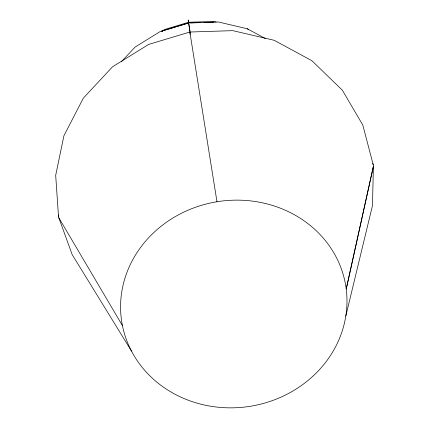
<?xml version="1.0" encoding="UTF-8"?>
<svg xmlns="http://www.w3.org/2000/svg" width="429" height="429" viewBox="0 0 429 429"><rect width="100%" height="100%" fill="white"/><g stroke="black" fill="none" stroke-linecap="round" stroke-linejoin="round"><path stroke-width="0.64" d="M345.806 316.066L372.485 205.577L373.391 166.313A52.617 16.667 -7.5 0 0 372.726 163.508M121.53 61.545L135.076 47.083L160.194 31.531L188.68 22.876L218.404 21.997L247.179 28.732L248.337 29.349M161.98 31.167L164.757 29.451L188.663 22.244L188.739 23.01L161.76 31.135L163.401 30.518L162.28 31.21M373.251 164.881L362.805 125.091L342.38 90.24L311.926 60.73L274.244 40.321L232.797 30.647L189.833 32.03L148.691 44.412L112.521 66.79L83.333 98.139L63.905 135.8L55.69 175.316L58.489 216.334M190.669 22.951L200.032 22.651M204.027 22.528L213.583 22.222M216.157 22.045L213.61 21.45L188.653 22.244L188.722 22.882A203.158 0.29 80.7 0 0 189.768 30.143L190.085 32.019M247.179 28.732L265.283 38.487M131.483 351.051L72.195 254.649L58.8 217.739A52.595 16.656 -11.2 0 1 58.564 214.865M58.8 217.739L122.447 325.616M216.977 201.753L189.849 32.03L189.924 32.481M188.722 23.01L188.669 22.876A203.158 0.29 80.7 0 0 189.784 30.143L189.918 30.968M190.208 34.358L189.833 32.03M373.391 166.313L346.224 289.076A113.438 103.609 -9 0 1 188.916 400.466A113.438 103.609 -9 0 1 166.2 222.436A113.438 103.609 -9 0 1 346.224 289.076L373.391 166.313"/></g></svg>
